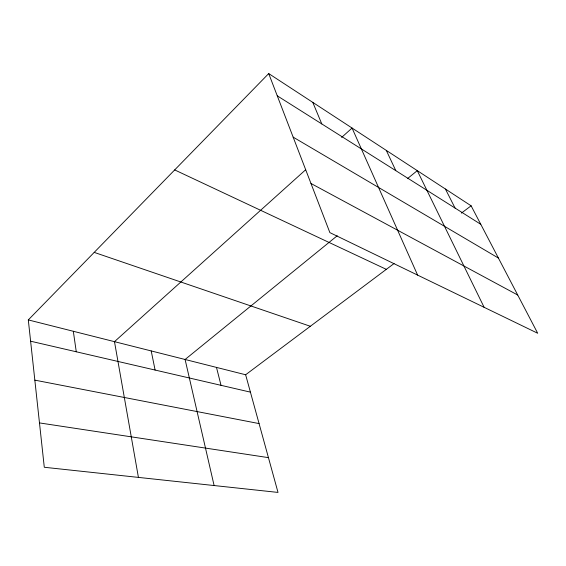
<?xml version="1.0" encoding="UTF-8"?>
<svg xmlns="http://www.w3.org/2000/svg" width="566" height="566" viewBox="0 0 566 566"><rect width="100%" height="100%" fill="white"/><g stroke="black" fill="none" stroke-linecap="round" stroke-linejoin="round"><path stroke-width="0.85" d="M28.3 319.917L245.637 374.763L278.012 492.42L44.29 467.268L28.3 319.917L268.709 73.58L471.117 205.812L537.7 333.261L329.872 232.612L268.709 73.58M305.682 169.75L114.481 341.666L138.422 477.4M341.616 137.439L352.066 128.043L417.616 275.104M337.23 235.753L185.096 359.481L214.111 485.543M407.704 178.439L417.284 170.642L484.135 307.324M245.637 374.763L394.077 263.537M461.361 213.127L471.117 205.812M39.478 422.915L268.44 457.639M34.837 380.14L259.072 423.587M30.606 341.199L250.42 392.139M94.204 252.386L310.345 326.278M174.682 169.92L386.323 269.352M310.975 183.476L517.727 295.028M293.153 137.135L498.405 258.054M277.262 95.824L480.775 224.299M445.428 189.03L455.078 208.083M386.309 150.415L395.811 170.663M312.786 102.375L321.792 123.933M216.488 367.405L221.03 385.326M151.2 350.927L155.105 370.051M73.318 331.273L76.276 351.783"/></g></svg>
